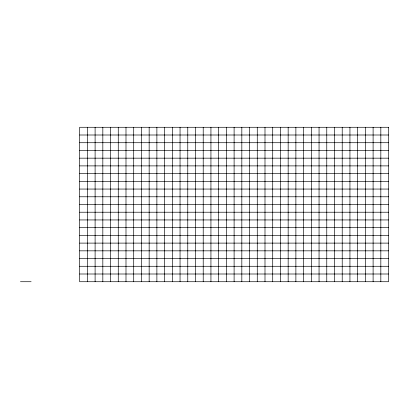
<?xml version="1.0" encoding="UTF-8"?>
<svg xmlns="http://www.w3.org/2000/svg" width="409" height="409" viewBox="0 0 409 409"><rect width="100%" height="100%" fill="white"/><g stroke="black" fill="none" stroke-linecap="round" stroke-linejoin="round"><path stroke-width="0.61" d="M79.658 135.001L388.55 135.001M79.658 142.721L388.55 142.721M79.658 150.446L388.55 150.446M79.658 158.165L388.55 158.165M79.658 165.89L388.55 165.89M79.658 173.61L388.55 173.61M79.658 181.335L388.55 181.335M79.658 189.055L388.55 189.055M79.658 196.78L388.55 196.78M79.658 204.5L388.55 204.5M79.658 212.22L388.55 212.22M79.658 219.945L388.55 219.945M79.658 227.665L388.55 227.665M79.658 235.39L388.55 235.39M79.658 243.11L388.55 243.11M79.658 250.835L388.55 250.835M79.658 258.554L388.55 258.554M79.658 266.279L388.55 266.279M79.658 273.999L388.55 273.999M20.45 281.724L31.12 281.724M380.83 127.276L380.83 281.724M373.105 127.276L373.105 281.724M365.385 127.276L365.385 281.724M357.66 127.276L357.66 281.724M349.94 127.276L349.94 281.724M342.215 127.276L342.215 281.724M334.496 127.276L334.496 281.724M326.771 127.276L326.771 281.724M319.051 127.276L319.051 281.724M311.326 127.276L311.326 281.724M303.606 127.276L303.606 281.724M295.881 127.276L295.881 281.724M288.161 127.276L288.161 281.724M280.436 127.276L280.436 281.724M272.716 127.276L272.716 281.724M264.991 127.276L264.991 281.724M257.271 127.276L257.271 281.724M249.546 127.276L249.546 281.724M241.826 127.276L241.826 281.724M234.106 127.276L234.106 281.724M226.381 127.276L226.381 281.724M218.662 127.276L218.662 281.724M210.937 127.276L210.937 281.724M203.217 127.276L203.217 281.724M195.492 127.276L195.492 281.724M187.772 127.276L187.772 281.724M180.047 127.276L180.047 281.724M172.327 127.276L172.327 281.724M164.602 127.276L164.602 281.724M156.882 127.276L156.882 281.724M149.157 127.276L149.157 281.724M141.437 127.276L141.437 281.724M133.712 127.276L133.712 281.724M125.992 127.276L125.992 281.724M118.267 127.276L118.267 281.724M110.548 127.276L110.548 281.724M102.828 127.276L102.828 281.724M95.103 127.276L95.103 281.724M87.383 127.276L87.383 281.724M388.55 127.276L79.658 127.276L79.658 281.724L388.55 281.724L388.55 127.276"/></g></svg>
